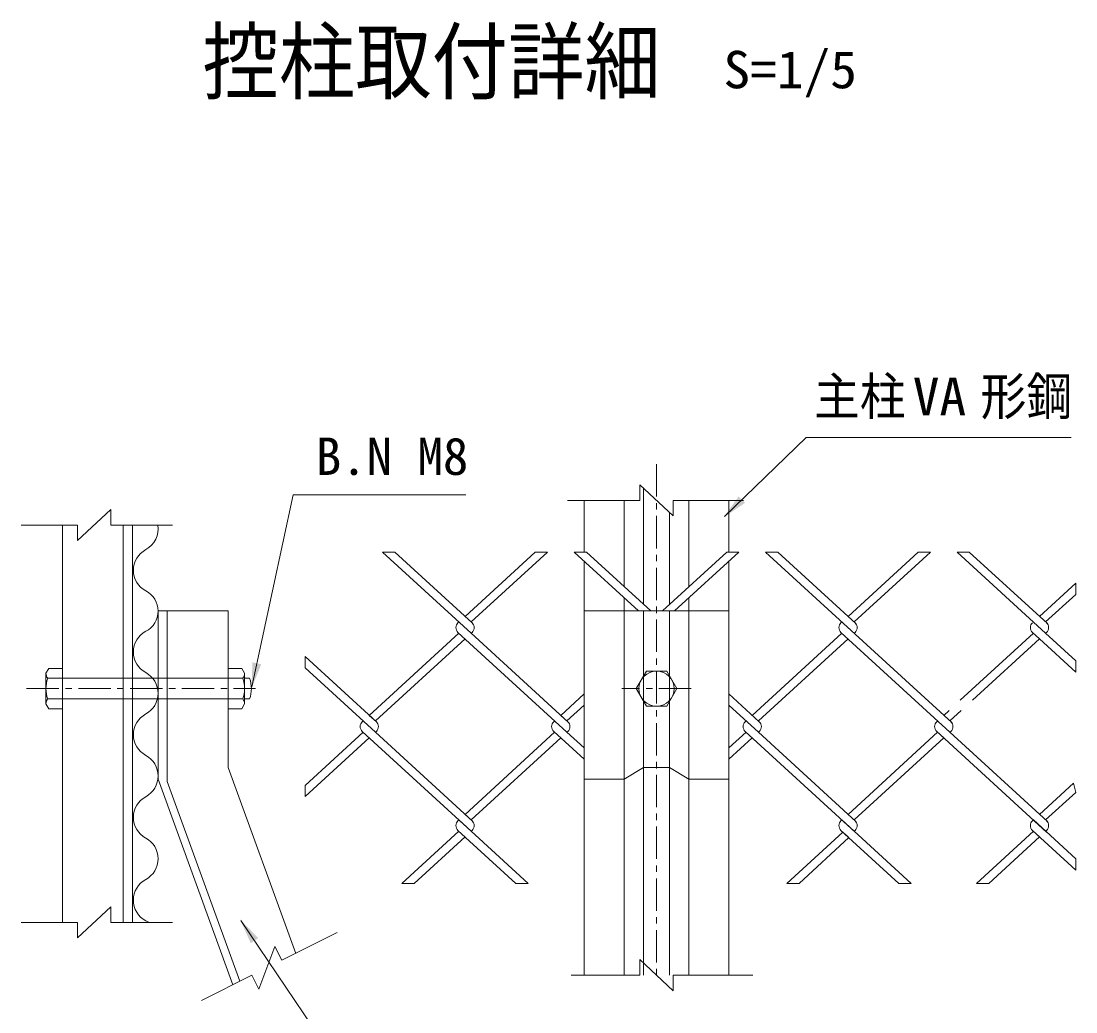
# Model space of a CAD drawing. Units: millimetres, scale not verified, with parts at other scales. Extents: x -4455 to 4455, y -3150 to 3150.
# Drawn here: x 1275 to 2498, y -2224 to -1076 of the extents above; entities that cross this region are included whole.
import ezdxf
from ezdxf.enums import TextEntityAlignment as Align

# ---------------------------------------------------------------- set-up
doc = ezdxf.new("R2010")
doc.units = ezdxf.units.MM
doc.header["$LTSCALE"] = 30
doc.linetypes.add('USER1', pattern=[2, 1.25, -0.25, 0.25, -0.25])
doc.linetypes.add('USER4', pattern=[4.7625, 3.175, -1.5875])
doc.layers.add('0-1_7詳細', color=7, linetype='Continuous', lineweight=18)
doc.styles.add('ＭＳ ゴシック', font='')
doc.styles.get('ＭＳ ゴシック').set_extended_font_data('MS Gothic')

msp = doc.modelspace()

# ---------------------------------------------------------------- linework, layer by layer
at = {"layer": '0-1_7詳細', "color": 1, "linetype": 'USER1'}
for p, q in [((2012.11, -1589.74), (2012.11, -2181.96)), ((1281.72, -1849.85), (1547.14, -1849.85)), ((2052.4, -1849.85), (1971.76, -1849.85))]:
    msp.add_line(p, q, dxfattribs=at)
at = {"layer": '0-1_7詳細', "color": 4}
for p, q in [((2031.49, -1649.65), (1992.72, -1613.65)), ((1992.72, -1631.65), (1992.72, -1613.65)), ((1992.72, -1631.65), (1908.71, -1631.65)), ((2031.49, -1631.65), (2112.83, -1631.65)), ((2031.49, -1631.65), (2031.49, -1649.65)), ((1340.58, -1678.34), (1379.35, -1642.34)), ((1379.35, -1660.34), (1379.35, -1642.34)), ((1340.58, -1660.34), (1275.31, -1660.34)), ((1379.35, -1660.34), (1450.92, -1660.34)), ((1379.35, -2120.84), (1379.35, -2102.84)), ((1340.58, -2120.84), (1275.31, -2120.84)), ((1379.35, -2120.84), (1450.92, -2120.84)), ((1577.69, -2164.62), (1641.71, -2132.63)), ((1551.06, -2198.05), (1569.65, -2148.52)), ((1577.69, -2164.62), (1569.65, -2148.52)), ((1992.72, -2181.96), (1992.72, -2163.96)), ((2031.49, -2199.96), (1992.72, -2163.96)), ((1543.01, -2181.95), (1484.63, -2211.13)), ((1543.01, -2181.95), (1551.06, -2198.05)), ((1992.72, -2181.96), (1913.12, -2181.96)), ((2031.49, -2181.96), (2123.65, -2181.96)), ((2031.49, -2181.96), (2031.49, -2199.96))]:
    msp.add_line(p, q, dxfattribs=at)
at = {"layer": '0-1_7詳細', "lineweight": 9}
for p, q in [((1997.11, -1617.72), (1997.11, -1752.3)), ((1928.11, -1631.65), (1928.11, -1691.49)), ((1974.61, -1631.65), (1974.61, -1731.68)), ((2049.61, -1631.65), (2049.61, -1731.68)), ((2096.11, -1631.65), (2096.11, -1691.49)), ((2027.11, -1645.58), (2027.11, -1752.3)), ((1323.34, -1660.34), (1323.34, -2120.84)), ((1340.58, -1660.34), (1340.58, -1678.34)), ((1393.84, -1660.34), (1393.84, -2120.84)), ((1404.34, -1660.34), (1404.34, -2120.84)), ((1928.11, -1702.1), (1928.11, -2181.96)), ((2096.11, -1702.1), (2096.11, -2181.96)), ((1974.61, -1744.7), (1974.61, -2181.96)), ((2049.61, -1744.7), (2049.61, -2181.96)), ((1434.34, -1759.85), (1515.34, -1759.85)), ((1434.34, -1759.85), (1434.34, -1954.85)), ((1444.84, -1759.85), (1444.84, -1957.65)), ((1515.34, -1759.85), (1515.34, -1941.17)), ((2096.11, -1759.85), (1928.11, -1759.85)), ((1997.11, -1759.85), (1997.11, -2181.96)), ((2027.11, -1759.85), (2027.11, -2181.96)), ((1304.14, -1832.09), (1307.46, -1826.33)), ((1304.14, -1867.61), (1304.14, -1832.09)), ((1307.46, -1826.33), (1323.34, -1826.33)), ((1323.34, -1873.37), (1323.34, -1826.33)), ((1531.21, -1826.33), (1515.34, -1826.33)), ((1515.34, -1873.37), (1515.34, -1826.33)), ((1534.54, -1832.09), (1531.21, -1826.33)), ((1534.54, -1867.61), (1534.54, -1832.09)), ((1306.2, -1837.85), (1323.34, -1837.85)), ((1434.34, -1837.85), (1404.34, -1837.85)), ((1532.48, -1837.85), (1515.34, -1837.85)), ((1540.3, -1837.85), (1534.54, -1837.85)), ((1304.14, -1867.61), (1307.46, -1873.37)), ((1306.2, -1861.85), (1323.34, -1861.85)), ((1434.34, -1861.85), (1404.34, -1861.85)), ((1532.48, -1861.85), (1515.34, -1861.85)), ((1534.54, -1867.61), (1531.21, -1873.37)), ((1540.3, -1861.85), (1534.54, -1861.85)), ((1307.46, -1873.37), (1323.34, -1873.37)), ((1531.21, -1873.37), (1515.34, -1873.37)), ((1515.34, -1941.17), (1593.69, -2156.63)), ((1974.61, -1954.85), (1997.11, -1941.17)), ((1997.11, -1941.17), (2027.11, -1941.17)), ((2027.11, -1941.17), (2049.61, -1954.85)), ((1434.34, -1954.85), (1520.93, -2192.99)), ((1928.11, -1954.85), (1974.61, -1954.85)), ((2049.61, -1954.85), (2096.11, -1954.85)), ((1444.84, -1957.65), (1528.96, -2188.98))]:
    msp.add_line(p, q, dxfattribs=at)
at = {"layer": '0-1_7詳細', "color": 3}
for p, q in [((1797.18, -1785.58), (1694.5, -1691.49)), ((1708.71, -1691.49), (1694.5, -1691.49)), ((1798.25, -1773.54), (1708.71, -1691.49)), ((1871.45, -1691.49), (1790.08, -1766.05)), ((1885.66, -1691.49), (1797.18, -1772.56)), ((1885.66, -1691.49), (1871.45, -1691.49)), ((1991.14, -1759.85), (1916.53, -1691.49)), ((1930.74, -1691.49), (1916.53, -1691.49)), ((2005.35, -1759.85), (1930.74, -1691.49)), ((2093.47, -1691.49), (2018.86, -1759.85)), ((2107.68, -1691.49), (2033.07, -1759.85)), ((2107.68, -1691.49), (2093.47, -1691.49)), ((2242.31, -1786.56), (2138.56, -1691.49)), ((2152.77, -1691.49), (2138.56, -1691.49)), ((2243.38, -1774.52), (2152.77, -1691.49)), ((2315.5, -1691.49), (2234.13, -1766.05)), ((2329.71, -1691.49), (2241.24, -1772.56)), ((2329.71, -1691.49), (2315.5, -1691.49)), ((2463.27, -1785.58), (2360.59, -1691.49)), ((2374.8, -1691.49), (2360.59, -1691.49)), ((2465.41, -1774.52), (2374.8, -1691.49)), ((2498.19, -1727.53), (2456.16, -1766.05)), ((2498.19, -1740.55), (2498.19, -1727.53)), ((2498.19, -1740.55), (2463.27, -1772.56)), ((1782.97, -1772.56), (1781.9, -1773.54)), ((1782.97, -1772.56), (1781.9, -1773.54)), ((1782.97, -1772.56), (1781.9, -1773.54)), ((1782.97, -1772.56), (1781.9, -1773.54)), ((2227.03, -1772.56), (2225.96, -1773.54)), ((2227.03, -1772.56), (2225.96, -1773.54)), ((1782.97, -1785.58), (1679.06, -1880.79)), ((1908.2, -1900.32), (1781.9, -1784.6)), ((1798.25, -1784.6), (1797.18, -1785.58)), ((1909.27, -1888.28), (1797.18, -1785.58)), ((2227.03, -1785.58), (2123.12, -1880.79)), ((2352.25, -1900.32), (2225.96, -1784.6)), ((2242.31, -1784.6), (2241.24, -1785.58)), ((2449.06, -1785.58), (2364.34, -1863.21)), ((2456.16, -1792.09), (2447.99, -1784.6)), ((2464.71, -1784.26), (2463.27, -1785.58)), ((2464.71, -1784.26), (2463.27, -1785.58)), ((2464.34, -1784.6), (2463.27, -1785.58)), ((2464.34, -1784.6), (2463.27, -1785.58)), ((2498.19, -1817.58), (2463.27, -1785.58)), ((1790.08, -1792.09), (1686.17, -1887.3)), ((2234.13, -1792.09), (2130.23, -1887.3)), ((2354.4, -1889.27), (2242.31, -1786.56)), ((2456.16, -1792.09), (2378.55, -1863.21)), ((2498.19, -1830.6), (2456.16, -1792.09)), ((1687.24, -1888.28), (1604.65, -1812.6)), ((1604.65, -1812.6), (1604.65, -1825.62)), ((2498.19, -1830.6), (2498.19, -1817.58)), ((1686.17, -1900.32), (1604.65, -1825.62)), ((1928.11, -1856.04), (1901.09, -1880.79)), ((2131.3, -1888.28), (2096.11, -1856.04)), ((1928.11, -1869.06), (1908.2, -1887.3)), ((2130.23, -1900.32), (2096.11, -1869.06)), ((1687.24, -1888.28), (1679.06, -1880.79)), ((1909.27, -1888.28), (1901.09, -1880.79)), ((2351.25, -1875.21), (2345.15, -1880.79)), ((2365.45, -1875.21), (2352.25, -1887.3)), ((1671.96, -1887.3), (1670.89, -1888.28)), ((1671.96, -1887.3), (1670.89, -1888.28)), ((1893.99, -1887.3), (1892.92, -1888.28)), ((1893.99, -1887.3), (1892.92, -1888.28)), ((2116.02, -1887.3), (2114.95, -1888.28)), ((2116.02, -1887.3), (2114.95, -1888.28)), ((2338.04, -1887.3), (2336.97, -1888.28)), ((2338.04, -1887.3), (2336.97, -1888.28)), ((1671.96, -1900.32), (1604.65, -1962)), ((1679.06, -1906.83), (1604.65, -1975.03)), ((1797.18, -2015.07), (1670.89, -1899.34)), ((1686.17, -1900.32), (1687.61, -1899.01)), ((1687.24, -1899.34), (1686.17, -1900.32)), ((1798.25, -2003.03), (1686.17, -1900.32)), ((1893.99, -1900.32), (1790.08, -1995.54)), ((1901.09, -1906.83), (1797.18, -2002.05)), ((1928.11, -1931.59), (1892.92, -1899.34)), ((1909.27, -1899.34), (1908.2, -1900.32)), ((1928.11, -1918.57), (1908.2, -1900.32)), ((2116.02, -1900.32), (2096.11, -1918.57)), ((2123.12, -1906.83), (2096.11, -1931.59)), ((2242.31, -2016.05), (2114.94, -1899.34)), ((2131.3, -1899.34), (2130.23, -1900.32)), ((2243.38, -2004.01), (2130.23, -1900.32)), ((2338.04, -1900.32), (2234.13, -1995.54)), ((2345.15, -1906.83), (2241.24, -2002.05)), ((2464.34, -2016.05), (2336.97, -1899.34)), ((2345.15, -1906.83), (2336.97, -1899.34)), ((2353.69, -1899.01), (2352.25, -1900.32)), ((2353.32, -1899.34), (2352.25, -1900.32)), ((2353.32, -1899.34), (2352.25, -1900.32)), ((2465.41, -2004.01), (2352.25, -1900.32)), ((1604.65, -1962), (1604.65, -1975.03)), ((2495.45, -1959.54), (2456.16, -1995.54)), ((2495.45, -1959.54), (2498.19, -1970.05)), ((2498.19, -1970.05), (2463.27, -2002.05)), ((1782.97, -2002.05), (1781.9, -2003.03)), ((1782.97, -2002.05), (1781.9, -2003.03)), ((1863.21, -2075.57), (1782.97, -2002.05)), ((1798.25, -2003.03), (1790.08, -1995.54)), ((2227.03, -2002.05), (2225.96, -2003.03)), ((2227.03, -2002.05), (2225.96, -2003.03)), ((2307.26, -2075.57), (2227.03, -2002.05)), ((2449.06, -2002.05), (2447.99, -2003.03)), ((2449.06, -2002.05), (2447.99, -2003.03)), ((2498.37, -2047.24), (2449.06, -2002.05)), ((1782.97, -2015.07), (1716.95, -2075.57)), ((1849, -2075.57), (1781.9, -2014.09)), ((1798.25, -2014.09), (1797.18, -2015.07)), ((2228.1, -2016.05), (2163.15, -2075.57)), ((2293.05, -2075.57), (2225.96, -2014.09)), ((2234.13, -2021.58), (2225.96, -2014.09)), ((2242.31, -2014.09), (2241.24, -2015.07)), ((2242.31, -2014.09), (2241.24, -2015.07)), ((2449.06, -2015.07), (2383.04, -2075.57)), ((2456.16, -2021.58), (2447.99, -2014.09)), ((2498.15, -2060.05), (2447.99, -2014.09)), ((2464.34, -2014.09), (2463.27, -2015.07)), ((2464.34, -2014.09), (2463.27, -2015.07)), ((2235.21, -2022.56), (2177.36, -2075.57)), ((2456.16, -2021.58), (2397.25, -2075.57)), ((2498.37, -2047.24), (2498.15, -2060.05)), ((1863.21, -2075.57), (1849, -2075.57)), ((2177.36, -2075.57), (2163.15, -2075.57)), ((2307.26, -2075.57), (2293.05, -2075.57)), ((2397.25, -2075.57), (2383.04, -2075.57))]:
    msp.add_line(p, q, dxfattribs=at)
at = {"layer": '0-1_7詳細', "color": 3, "linetype": 'USER4'}
for p, q in [((1404.34, -1837.85), (1323.34, -1837.85)), ((1515.34, -1837.85), (1434.34, -1837.85)), ((1404.34, -1861.85), (1323.34, -1861.85)), ((1515.34, -1861.85), (1434.34, -1861.85))]:
    msp.add_line(p, q, dxfattribs=at)
at = {"layer": '0-1_7詳細', "lineweight": 9}
for points in [[(2492.72, -1558.65), (2185.48, -1558.65), (2090.89, -1650.38)], [(1791.01, -1625.29), (1590.72, -1625.29), (1542.78, -1847.9)], [(1959.31, -2304.19), (1655.17, -2304.19), (1530.27, -2118.7)]]:
    msp.add_lwpolyline(points, dxfattribs=at)
at = {"layer": '0-1_7詳細', "color": 3}
msp.add_lwpolyline([(1988.59, -1849.85), (2000.35, -1829.49), (2023.87, -1829.49), (2035.63, -1849.85), (2023.87, -1870.22), (2000.35, -1870.22)], close=True, dxfattribs=at)
msp.add_lwpolyline([(1790.08, -2021.58), (1731.16, -2075.57), (1716.95, -2075.57)], dxfattribs=at)
at = {"layer": '0-1_7詳細', "color": 4}
msp.add_lwpolyline([(1340.58, -2120.84), (1340.58, -2138.84), (1379.35, -2102.84)], dxfattribs=at)
at = {"layer": '0-1_7詳細', "color": 3}
msp.add_circle((2012.11, -1849.85), 20.4, dxfattribs=at)
for centre, radius, start, end in [((1407.11, -1664.78), 27.16, 298.07249, 9.41628), ((1432.67, -1712.71), 27.16, 118.07249, 241.92751), ((1408.12, -1760.03), 26.15, 296.73658, 63.26342), ((1432.67, -1807.34), 27.16, 118.07249, 241.92751), ((1786.97, -1779.07), 7.5, 132.5, 227.5), ((1793.19, -1779.07), 7.5, 312.5, 47.5), ((2231.03, -1779.07), 7.5, 132.5, 227.5), ((2237.24, -1779.07), 7.5, 312.5, 47.5), ((2453.05, -1779.07), 7.5, 132.5, 227.5), ((2459.27, -1779.07), 7.5, 312.5, 47.5), ((1407.11, -1855.27), 27.16, 298.07249, 61.92751), ((1432.67, -1903.19), 27.16, 118.07249, 241.92751), ((1675.96, -1893.81), 7.5, 132.5, 227.5), ((1682.17, -1893.81), 7.5, 312.5, 47.5), ((1897.98, -1893.81), 7.5, 132.5, 227.5), ((1904.2, -1893.81), 7.5, 312.5, 47.5), ((2120.01, -1893.81), 7.5, 132.5, 227.5), ((2126.23, -1893.81), 7.5, 312.5, 47.5), ((2342.04, -1893.81), 7.5, 132.5, 227.5), ((2348.26, -1893.81), 7.5, 312.5, 47.5), ((1407.11, -1951.12), 27.16, 298.07249, 61.92751), ((1432.67, -1999.04), 27.16, 118.07249, 241.92751), ((1786.97, -2008.56), 7.5, 132.5, 227.5), ((1793.19, -2008.56), 7.5, 312.5, 47.5), ((2231.03, -2008.56), 7.5, 132.5, 227.5), ((2237.24, -2008.56), 7.5, 312.5, 47.5), ((2453.05, -2008.56), 7.5, 132.5, 227.5), ((2459.27, -2008.56), 7.5, 312.5, 47.5), ((1407.11, -2046.97), 27.16, 298.07249, 61.92751), ((1432.67, -2094.9), 27.16, 118.07249, 241.92751)]:
    msp.add_arc(centre, radius, start, end, dxfattribs=at)
at = {"layer": '0-1_7詳細', "lineweight": 9}
for centre, radius, start, end in [((1313.23, -1832.09), 9.09, 180, 219.3382), ((1525.45, -1832.09), 9.09, 320.6618, 0), ((1340.14, -1849.85), 36, 160.52878, 199.47122), ((1498.54, -1849.85), 36, 340.52878, 19.47122), ((1506.36, -1849.85), 36, 340.52878, 19.47122), ((1313.23, -1867.61), 9.09, 140.6618, 180), ((1525.45, -1867.61), 9.09, 0, 39.3382), ((1407.11, -2142.82), 27.16, 54.0365, 61.92751)]:
    msp.add_arc(centre, radius, start, end, dxfattribs=at)
at = {"layer": '0-1_7詳細'}
for points in [[(2089.46, -1651.77), (2107.37, -1627.14), (2114.62, -1634.62)], [(1542.36, -1849.85), (1543.59, -1819.43), (1553.77, -1821.62)], [(1529.15, -2117.04), (1550.23, -2139.02), (1541.59, -2144.84)]]:
    msp.add_solid(points, dxfattribs=at)

# ---------------------------------------------------------------- texts
at = {"layer": '0-1_7詳細', "style": 'ＭＳ ゴシック', "width": 0.9}
msp.add_text('控柱取付詳細', height=72.14, dxfattribs=at).set_placement((1485.64, -1180.67), align=Align.BOTTOM_LEFT)
at = {"layer": '0-1_7詳細', "color": 3, "style": 'ＭＳ ゴシック'}
for s, width, p in [('S=1/5', 1.05, (2089.73, -1167.01)), ('主柱', 0.9, (2194.61, -1545.75)), ('VA', 1.05, (2309.21, -1545.91)), ('形鋼', 0.9, (2387.84, -1545.75))]:
    msp.add_text(s, height=43.33, dxfattribs=dict(at, width=width)).set_placement(p, align=Align.BOTTOM_LEFT)
msp.add_text('B.N M8', height=43.33, dxfattribs=at).set_placement((1617.05, -1615.13), align=Align.BOTTOM_LEFT)

doc.saveas('drawing.dxf')
